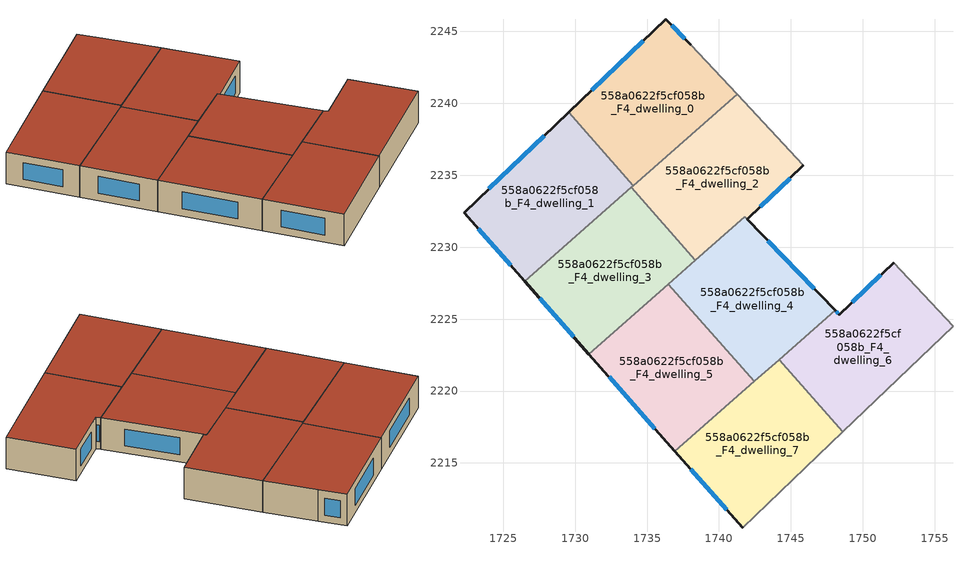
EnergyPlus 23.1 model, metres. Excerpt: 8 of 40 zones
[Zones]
558a0622f5cf058b_F4_dwelling_0
 floor to 558a0622f5cf058b_F3_dwelling_0 (EU_floor_Construction): 1738.03,2244.08 1741.26,2240.62 1734.06,2234.28 1729.55,2239.38 1736.32,2245.86 z12
 wall outside (EU_wall_Construction): 1738.03,2244.08 1736.32,2245.86 1729.55,2239.38 z12:15
 wall to 558a0622f5cf058b_F4_dwelling_1 (EU_wall_Construction): 1729.55,2239.38 1734.06,2234.28 z12:15
 wall adiabatic (EU_wall_Construction): 1741.26,2240.62 1738.03,2244.08 z12:15
 wall to 558a0622f5cf058b_F4_dwelling_2 (EU_wall_Construction): 1734.06,2234.28 1741.26,2240.62 z12:15
 window (EU_Window_Construction): 1734.73,2244.34 1731.14,2240.91 / 1737.62,2244.5 1736.72,2245.44 z12.7:14.3
 roof outside (EU_roof_Construction): 1741.26,2240.62 1738.03,2244.08 1736.32,2245.86 1729.55,2239.38 1734.06,2234.28 z15
558a0622f5cf058b_F4_dwelling_1
 floor to 558a0622f5cf058b_F3_dwelling_1 (EU_floor_Construction): 1729.55,2239.38 1734.06,2234.28 1726.51,2227.62 1722.28,2232.41 z12
 wall outside (EU_wall_Construction): 1729.55,2239.38 1722.28,2232.41 1726.51,2227.62 z12:15
 wall to 558a0622f5cf058b_F4_dwelling_3 (EU_wall_Construction): 1726.51,2227.62 1733.92,2234.15 z12:15
 wall to 558a0622f5cf058b_F4_dwelling_2 (EU_wall_Construction): 1733.92,2234.15 1734.06,2234.28 z12:15
 window (EU_Window_Construction): 1723.27,2231.29 1725.51,2228.74 / 1727.85,2237.75 1723.99,2234.05 z12.7:14.3
 roof outside (EU_roof_Construction): 1734.06,2234.28 1729.55,2239.38 1722.28,2232.41 1726.51,2227.62 z15
558a0622f5cf058b_F4_dwelling_2
 floor to 558a0622f5cf058b_F3_dwelling_2 (EU_floor_Construction): 1741.26,2240.62 1745.85,2235.7 1745.86,2235.68 1741.96,2231.95 1741.79,2232.12 1738.37,2229.1 1733.92,2234.15 z12
 wall outside (EU_wall_Construction): 1741.96,2231.95 1745.86,2235.68 z12:15
 wall to 558a0622f5cf058b_F4_dwelling_3 (EU_wall_Construction): 1733.92,2234.15 1738.37,2229.1 z12:15
 wall adiabatic (EU_wall_Construction): 1745.86,2235.68 1745.85,2235.7 1741.26,2240.62 z12:15
 wall to 558a0622f5cf058b_F4_dwelling_4 (EU_wall_Construction): 1738.37,2229.1 1741.79,2232.12 1741.96,2231.95 z12:15
 window (EU_Window_Construction): 1742.88,2232.82 1744.94,2234.81 z12.7:14.3
 roof outside (EU_roof_Construction): 1741.96,2231.95 1745.86,2235.68 1745.85,2235.7 1741.26,2240.62 1733.92,2234.15 1738.37,2229.1 1741.79,2232.12 z15
558a0622f5cf058b_F4_dwelling_3
 floor to 558a0622f5cf058b_F3_dwelling_3 (EU_floor_Construction): 1733.92,2234.15 1738.37,2229.1 1730.96,2222.57 1726.51,2227.62 z12
 wall outside (EU_wall_Construction): 1726.51,2227.62 1730.96,2222.57 z12:15
 wall to 558a0622f5cf058b_F4_dwelling_5 (EU_wall_Construction): 1730.96,2222.57 1736.48,2227.44 z12:15
 wall to 558a0622f5cf058b_F4_dwelling_4 (EU_wall_Construction): 1736.48,2227.44 1738.37,2229.1 z12:15
 window (EU_Window_Construction): 1727.55,2226.43 1729.92,2223.76 z12.7:14.3
 roof outside (EU_roof_Construction): 1738.37,2229.1 1733.92,2234.15 1726.51,2227.62 1730.96,2222.57 z15
558a0622f5cf058b_F4_dwelling_4
 floor to 558a0622f5cf058b_F3_dwelling_4 (EU_floor_Construction): 1741.96,2231.95 1748.07,2225.61 1742.46,2220.66 1736.48,2227.44 1741.79,2232.12 z12
 wall outside (EU_wall_Construction): 1748.07,2225.61 1741.96,2231.94 z12:15
 wall to 558a0622f5cf058b_F4_dwelling_5 (EU_wall_Construction): 1736.48,2227.44 1742.46,2220.66 z12:15
 wall to 558a0622f5cf058b_F4_dwelling_6 (EU_wall_Construction): 1744.18,2222.18 1748.07,2225.61 z12:15
 wall to 558a0622f5cf058b_F4_dwelling_7 (EU_wall_Construction): 1742.46,2220.66 1744.18,2222.18 z12:15
 window (EU_Window_Construction): 1746.64,2227.1 1743.4,2230.45 z12.7:14.3
 roof outside (EU_roof_Construction): 1748.07,2225.61 1741.96,2231.95 1741.79,2232.12 1736.48,2227.44 1742.46,2220.66 z15
558a0622f5cf058b_F4_dwelling_5
 floor to 558a0622f5cf058b_F3_dwelling_5 (EU_floor_Construction): 1736.48,2227.44 1742.46,2220.66 1736.94,2215.8 1730.96,2222.57 z12
 wall outside (EU_wall_Construction): 1730.96,2222.57 1736.94,2215.8 z12:15
 wall to 558a0622f5cf058b_F4_dwelling_7 (EU_wall_Construction): 1736.94,2215.8 1742.46,2220.66 z12:15
 window (EU_Window_Construction): 1732.37,2220.98 1735.54,2217.39 z12.7:14.3
 roof outside (EU_roof_Construction): 1742.46,2220.66 1736.48,2227.44 1730.96,2222.57 1736.94,2215.8 z15
558a0622f5cf058b_F4_dwelling_6
 floor to 558a0622f5cf058b_F3_dwelling_6 (EU_floor_Construction): 1752.16,2228.93 1756.27,2224.52 1748.6,2217.16 1744.18,2222.18 1748.07,2225.61 1748.36,2225.3 z12
 wall outside (EU_wall_Construction): 1752.16,2228.93 1748.36,2225.3 1748.07,2225.61 z12:15
 wall to 558a0622f5cf058b_F4_dwelling_7 (EU_wall_Construction): 1744.18,2222.18 1748.6,2217.16 z12:15
 wall adiabatic (EU_wall_Construction): 1748.6,2217.16 1756.27,2224.52 1752.16,2228.93 z12:15
 window (EU_Window_Construction): 1748.3,2225.38 1748.14,2225.54 / 1751.27,2228.08 1749.25,2226.16 z12.7:14.3
 roof outside (EU_roof_Construction): 1756.27,2224.52 1752.16,2228.93 1748.36,2225.3 1748.07,2225.61 1744.18,2222.18 1748.6,2217.16 z15
558a0622f5cf058b_F4_dwelling_7
 floor to 558a0622f5cf058b_F3_dwelling_7 (EU_floor_Construction): 1744.18,2222.18 1748.6,2217.16 1741.64,2210.48 1736.94,2215.8 z12
 wall outside (EU_wall_Construction): 1736.94,2215.8 1741.64,2210.48 z12:15
 wall adiabatic (EU_wall_Construction): 1741.64,2210.48 1748.6,2217.16 z12:15
 window (EU_Window_Construction): 1738.04,2214.55 1740.54,2211.73 z12.7:14.3
 roof outside (EU_roof_Construction): 1748.6,2217.16 1744.18,2222.18 1736.94,2215.8 1741.64,2210.48 z15
[Building]
EU S2 Campaign: North Axis=0; Terrain=City; Solar Distribution=FullExterior
[Site:Location]
Budapest.Ferenc.Liszt.Intl.AP: Latitude=47.437; Longitude=19.256; Time Zone=1; Elevation=185
[SizingPeriod:WeatherFileDays]
AnnualSizingPeriod: Begin Month=1; Begin Day of Month=1; End Month=12; End Day of Month=31; Day of Week for Start Day=Monday; Use Weather File Daylight Saving Period=No; Use Weather File Rain and Snow Indicators=No
[MATERIAL]
EU_InternalMass_Material: Roughness=MediumRough; Thickness=0.1; Conductivity=1; Density=1800; Specific Heat=900; Thermal Absorptance=0.9; Solar Absorptance=0.7; Visible Absorptance=0.7
[MATERIAL:NOMASS] Roughness=MediumRough; Thermal Absorptance=0.9; Solar Absorptance=0.7; Visible Absorptance=0.7
Name | Thermal Resistance
EU_wall_NoMass | 0.832559
EU_roof_NoMass | 1.39638
EU_floor_NoMass | 0.872794
[WINDOWMATERIAL:SIMPLEGLAZINGSYSTEM]
EU_Window_SimpleGlazing: UFactor=2.79869; Solar Heat Gain Coefficient=0.75; Visible Transmittance=0.75
[CONSTRUCTION]
EU_wall_Construction: EU_wall_NoMass
EU_roof_Construction: EU_roof_NoMass
EU_floor_Construction: EU_floor_NoMass
EU_Window_Construction: EU_Window_SimpleGlazing
EU_InternalMass_Construction: EU_InternalMass_Material
[ZONE] Type=1; Multiplier=1; Ceiling Height=autocalculate; Floor Area=autocalculate; Part of Total Floor Area=Yes
Name | Volume
558a0622f5cf058b_F4_dwelling_0 | 199.44
558a0622f5cf058b_F4_dwelling_1; 558a0622f5cf058b_F4_dwelling_3 | 199.427
558a0622f5cf058b_F4_dwelling_2 | 201.529
558a0622f5cf058b_F4_dwelling_4 | 197.309
558a0622f5cf058b_F4_dwelling_5; 558a0622f5cf058b_F4_dwelling_7 | 199.422
558a0622f5cf058b_F4_dwelling_6 | 199.431
[INTERNALMASS] Construction=EU_InternalMass_Construction
Name | Zone or ZoneList | Surface Area
558a0622f5cf058b_F4_dwelling_0_EU_InternalMass | 558a0622f5cf058b_F4_dwelling_0 | 66.4801
558a0622f5cf058b_F4_dwelling_1_EU_InternalMass | 558a0622f5cf058b_F4_dwelling_1 | 66.4756
558a0622f5cf058b_F4_dwelling_2_EU_InternalMass | 558a0622f5cf058b_F4_dwelling_2 | 67.1764
558a0622f5cf058b_F4_dwelling_3_EU_InternalMass | 558a0622f5cf058b_F4_dwelling_3 | 66.4759
558a0622f5cf058b_F4_dwelling_4_EU_InternalMass | 558a0622f5cf058b_F4_dwelling_4 | 65.7669
558a0622f5cf058b_F4_dwelling_5_EU_InternalMass | 558a0622f5cf058b_F4_dwelling_5 | 66.4742
558a0622f5cf058b_F4_dwelling_6_EU_InternalMass | 558a0622f5cf058b_F4_dwelling_6 | 66.4768
558a0622f5cf058b_F4_dwelling_7_EU_InternalMass | 558a0622f5cf058b_F4_dwelling_7 | 66.4741
[OTHEREQUIPMENT] Fuel Type=Electricity; Design Level Calculation Method=Watts/Area; Power per Zone Floor Area=1; Fraction Latent=0; Fraction Radiant=0; Fraction Lost=0; Carbon Dioxide Generation Rate=0; EndUse Subcategory=EU_Step8_InternalGains
Name | Zone or ZoneList or Space or SpaceList | Schedule
EU_Step8_InternalGain_558a0622f5cf058b_F4_dwelling_0_f000 | 558a0622f5cf058b_F4_dwelling_0 | EU_Step8_GainSchedule_558a0622f5cf058b_F4_dwelling_0_f000
EU_Step8_InternalGain_558a0622f5cf058b_F4_dwelling_1_f000 | 558a0622f5cf058b_F4_dwelling_1 | EU_Step8_GainSchedule_558a0622f5cf058b_F4_dwelling_1_f000
EU_Step8_InternalGain_558a0622f5cf058b_F4_dwelling_2_f000 | 558a0622f5cf058b_F4_dwelling_2 | EU_Step8_GainSchedule_558a0622f5cf058b_F4_dwelling_2_f000
EU_Step8_InternalGain_558a0622f5cf058b_F4_dwelling_3_f000 | 558a0622f5cf058b_F4_dwelling_3 | EU_Step8_GainSchedule_558a0622f5cf058b_F4_dwelling_3_f000
EU_Step8_InternalGain_558a0622f5cf058b_F4_dwelling_4_f000 | 558a0622f5cf058b_F4_dwelling_4 | EU_Step8_GainSchedule_558a0622f5cf058b_F4_dwelling_4_f000
EU_Step8_InternalGain_558a0622f5cf058b_F4_dwelling_5_f000 | 558a0622f5cf058b_F4_dwelling_5 | EU_Step8_GainSchedule_558a0622f5cf058b_F4_dwelling_5_f000
EU_Step8_InternalGain_558a0622f5cf058b_F4_dwelling_6_f000 | 558a0622f5cf058b_F4_dwelling_6 | EU_Step8_GainSchedule_558a0622f5cf058b_F4_dwelling_6_f000
EU_Step8_InternalGain_558a0622f5cf058b_F4_dwelling_7_f000 | 558a0622f5cf058b_F4_dwelling_7 | EU_Step8_GainSchedule_558a0622f5cf058b_F4_dwelling_7_f000
[ZONEVENTILATION:DESIGNFLOWRATE] Schedule=EU_AlwaysOn; Design Flow Rate Calculation Method=AirChanges/Hour; Air Changes per Hour=0.475469; Ventilation Type=Natural; Fan Pressure Rise=0; Fan Total Efficiency=1; Constant Term Coefficient=1; Temperature Term Coefficient=0; Velocity Term Coefficient=0; Velocity Squared Term Coefficient=0; Minimum Indoor Temperature=-100; Maximum Indoor Temperature=100; Delta Temperature=-100; Minimum Outdoor Temperature=-100; Maximum Outdoor Temperature=100; Maximum Wind Speed=40
Name | Zone or ZoneList or Space or SpaceList
EU_ConstantAir_558a0622f5cf058b_F4_dwelling_0 | 558a0622f5cf058b_F4_dwelling_0
EU_ConstantAir_558a0622f5cf058b_F4_dwelling_1 | 558a0622f5cf058b_F4_dwelling_1
EU_ConstantAir_558a0622f5cf058b_F4_dwelling_2 | 558a0622f5cf058b_F4_dwelling_2
EU_ConstantAir_558a0622f5cf058b_F4_dwelling_3 | 558a0622f5cf058b_F4_dwelling_3
EU_ConstantAir_558a0622f5cf058b_F4_dwelling_4 | 558a0622f5cf058b_F4_dwelling_4
EU_ConstantAir_558a0622f5cf058b_F4_dwelling_5 | 558a0622f5cf058b_F4_dwelling_5
EU_ConstantAir_558a0622f5cf058b_F4_dwelling_6 | 558a0622f5cf058b_F4_dwelling_6
EU_ConstantAir_558a0622f5cf058b_F4_dwelling_7 | 558a0622f5cf058b_F4_dwelling_7
[HVACTEMPLATE:THERMOSTAT] Constant Heating Setpoint=20; Constant Cooling Setpoint=50
EU_HeatOnly_558a0622f5cf058b_F0_dwelling_0; EU_HeatOnly_558a0622f5cf058b_F0_dwelling_1; EU_HeatOnly_558a0622f5cf058b_F0_dwelling_2; EU_HeatOnly_558a0622f5cf058b_F0_dwelling_3; EU_HeatOnly_558a0622f5cf058b_F0_dwelling_4; EU_HeatOnly_558a0622f5cf058b_F0_dwelling_5; EU_HeatOnly_558a0622f5cf058b_F0_dwelling_6; EU_HeatOnly_558a0622f5cf058b_F0_dwelling_7; EU_HeatOnly_558a0622f5cf058b_F1_dwelling_0; EU_HeatOnly_558a0622f5cf058b_F1_dwelling_1; EU_HeatOnly_558a0622f5cf058b_F1_dwelling_2; EU_HeatOnly_558a0622f5cf058b_F1_dwelling_3; EU_HeatOnly_558a0622f5cf058b_F1_dwelling_4; EU_HeatOnly_558a0622f5cf058b_F1_dwelling_5; EU_HeatOnly_558a0622f5cf058b_F1_dwelling_6; EU_HeatOnly_558a0622f5cf058b_F1_dwelling_7; EU_HeatOnly_558a0622f5cf058b_F2_dwelling_0; EU_HeatOnly_558a0622f5cf058b_F2_dwelling_1; EU_HeatOnly_558a0622f5cf058b_F2_dwelling_2; EU_HeatOnly_558a0622f5cf058b_F2_dwelling_3; EU_HeatOnly_558a0622f5cf058b_F2_dwelling_4; EU_HeatOnly_558a0622f5cf058b_F2_dwelling_5; EU_HeatOnly_558a0622f5cf058b_F2_dwelling_6; EU_HeatOnly_558a0622f5cf058b_F2_dwelling_7; EU_HeatOnly_558a0622f5cf058b_F3_dwelling_0; EU_HeatOnly_558a0622f5cf058b_F3_dwelling_1; EU_HeatOnly_558a0622f5cf058b_F3_dwelling_2; EU_HeatOnly_558a0622f5cf058b_F3_dwelling_3; EU_HeatOnly_558a0622f5cf058b_F3_dwelling_4; EU_HeatOnly_558a0622f5cf058b_F3_dwelling_5; EU_HeatOnly_558a0622f5cf058b_F3_dwelling_6; EU_HeatOnly_558a0622f5cf058b_F3_dwelling_7; EU_HeatOnly_558a0622f5cf058b_F4_dwelling_0; EU_HeatOnly_558a0622f5cf058b_F4_dwelling_1; EU_HeatOnly_558a0622f5cf058b_F4_dwelling_2; EU_HeatOnly_558a0622f5cf058b_F4_dwelling_3; EU_HeatOnly_558a0622f5cf058b_F4_dwelling_4; EU_HeatOnly_558a0622f5cf058b_F4_dwelling_5; EU_HeatOnly_558a0622f5cf058b_F4_dwelling_6; EU_HeatOnly_558a0622f5cf058b_F4_dwelling_7
[HVACTEMPLATE:ZONE:IDEALLOADSAIRSYSTEM] System Availability Schedule=EU_AlwaysOn; Maximum Heating Supply Air Temperature=50; Minimum Cooling Supply Air Temperature=13; Maximum Heating Supply Air Humidity Ratio=0.0156; Minimum Cooling Supply Air Humidity Ratio=0.0077; Heating Limit=NoLimit; Cooling Limit=NoLimit; Heating Availability Schedule=EU_AlwaysOn; Cooling Availability Schedule=EU_CoolingOff; Dehumidification Control Type=ConstantSensibleHeatRatio; Cooling Sensible Heat Ratio=0.7; Dehumidification Setpoint=60; Humidification Control Type=None; Humidification Setpoint=30; Outdoor Air Method=None; Outdoor Air Flow Rate per Person=0.00944; Outdoor Air Flow Rate per Zone Floor Area=0; Outdoor Air Flow Rate per Zone=0; Demand Controlled Ventilation Type=None; Outdoor Air Economizer Type=NoEconomizer; Heat Recovery Type=None; Sensible Heat Recovery Effectiveness=0.7; Latent Heat Recovery Effectiveness=0.65
Name | Template Thermostat
558a0622f5cf058b_F4_dwelling_0 | EU_HeatOnly_558a0622f5cf058b_F4_dwelling_0
558a0622f5cf058b_F4_dwelling_1 | EU_HeatOnly_558a0622f5cf058b_F4_dwelling_1
558a0622f5cf058b_F4_dwelling_2 | EU_HeatOnly_558a0622f5cf058b_F4_dwelling_2
558a0622f5cf058b_F4_dwelling_3 | EU_HeatOnly_558a0622f5cf058b_F4_dwelling_3
558a0622f5cf058b_F4_dwelling_4 | EU_HeatOnly_558a0622f5cf058b_F4_dwelling_4
558a0622f5cf058b_F4_dwelling_5 | EU_HeatOnly_558a0622f5cf058b_F4_dwelling_5
558a0622f5cf058b_F4_dwelling_6 | EU_HeatOnly_558a0622f5cf058b_F4_dwelling_6
558a0622f5cf058b_F4_dwelling_7 | EU_HeatOnly_558a0622f5cf058b_F4_dwelling_7
[SIZING:ZONE] Zone Cooling Design Supply Air Temperature Input Method=SupplyAirTemperature; Zone Cooling Design Supply Air Temperature=13; Zone Heating Design Supply Air Temperature Input Method=SupplyAirTemperature; Zone Heating Design Supply Air Temperature=50; Zone Cooling Design Supply Air Humidity Ratio=0.008; Zone Heating Design Supply Air Humidity Ratio=0.008; Cooling Design Air Flow Method=DesignDay; Cooling Design Air Flow Rate=0; Cooling Minimum Air Flow per Zone Floor Area=0.000762; Cooling Minimum Air Flow=0; Cooling Minimum Air Flow Fraction=0.2; Heating Design Air Flow Method=DesignDay; Heating Design Air Flow Rate=0; Heating Maximum Air Flow per Zone Floor Area=0.002032; Heating Maximum Air Flow=0.141576; Heating Maximum Air Flow Fraction=0.3; Account for Dedicated Outdoor Air System=No; Dedicated Outdoor Air System Control Strategy=NeutralSupplyAir; Dedicated Outdoor Air Low Setpoint Temperature for Design=autosize; Dedicated Outdoor Air High Setpoint Temperature for Design=autosize; Zone Load Sizing Method=Sensible Load Only No Latent Load; Zone Latent Cooling Design Supply Air Humidity Ratio Input Method=HumidityRatioDifference; Zone Cooling Design Supply Air Humidity Ratio Difference=0.005; Zone Latent Heating Design Supply Air Humidity Ratio Input Method=HumidityRatioDifference; Zone Humidification Design Supply Air Humidity Ratio Difference=0.005
558a0622f5cf058b_F4_dwelling_0; 558a0622f5cf058b_F4_dwelling_1; 558a0622f5cf058b_F4_dwelling_2; 558a0622f5cf058b_F4_dwelling_3; 558a0622f5cf058b_F4_dwelling_4; 558a0622f5cf058b_F4_dwelling_5; 558a0622f5cf058b_F4_dwelling_6; 558a0622f5cf058b_F4_dwelling_7
[SCHEDULE:CONSTANT]
Name | Hourly Value
EU_AlwaysOn | 1
EU_CoolingOff | 0
[SCHEDULE:FILE] Column Number=1; Rows to Skip at Top=0; Number of Hours of Data=8760; Column Separator=Comma; Interpolate to Timestep=No; Minutes per Item=60; Adjust Schedule for Daylight Savings=Yes
Name | File
EU_Step8_GainSchedule_558a0622f5cf058b_F4_dwelling_0_f000 | ../../schedules/558a0622f5cf058b/558a0622f5cf058b_F4_dwelling_0_f000_gain.csv
EU_Step8_GainSchedule_558a0622f5cf058b_F4_dwelling_1_f000 | ../../schedules/558a0622f5cf058b/558a0622f5cf058b_F4_dwelling_1_f000_gain.csv
EU_Step8_GainSchedule_558a0622f5cf058b_F4_dwelling_2_f000 | ../../schedules/558a0622f5cf058b/558a0622f5cf058b_F4_dwelling_2_f000_gain.csv
EU_Step8_GainSchedule_558a0622f5cf058b_F4_dwelling_3_f000 | ../../schedules/558a0622f5cf058b/558a0622f5cf058b_F4_dwelling_3_f000_gain.csv
EU_Step8_GainSchedule_558a0622f5cf058b_F4_dwelling_4_f000 | ../../schedules/558a0622f5cf058b/558a0622f5cf058b_F4_dwelling_4_f000_gain.csv
EU_Step8_GainSchedule_558a0622f5cf058b_F4_dwelling_5_f000 | ../../schedules/558a0622f5cf058b/558a0622f5cf058b_F4_dwelling_5_f000_gain.csv
EU_Step8_GainSchedule_558a0622f5cf058b_F4_dwelling_6_f000 | ../../schedules/558a0622f5cf058b/558a0622f5cf058b_F4_dwelling_6_f000_gain.csv
EU_Step8_GainSchedule_558a0622f5cf058b_F4_dwelling_7_f000 | ../../schedules/558a0622f5cf058b/558a0622f5cf058b_F4_dwelling_7_f000_gain.csv
